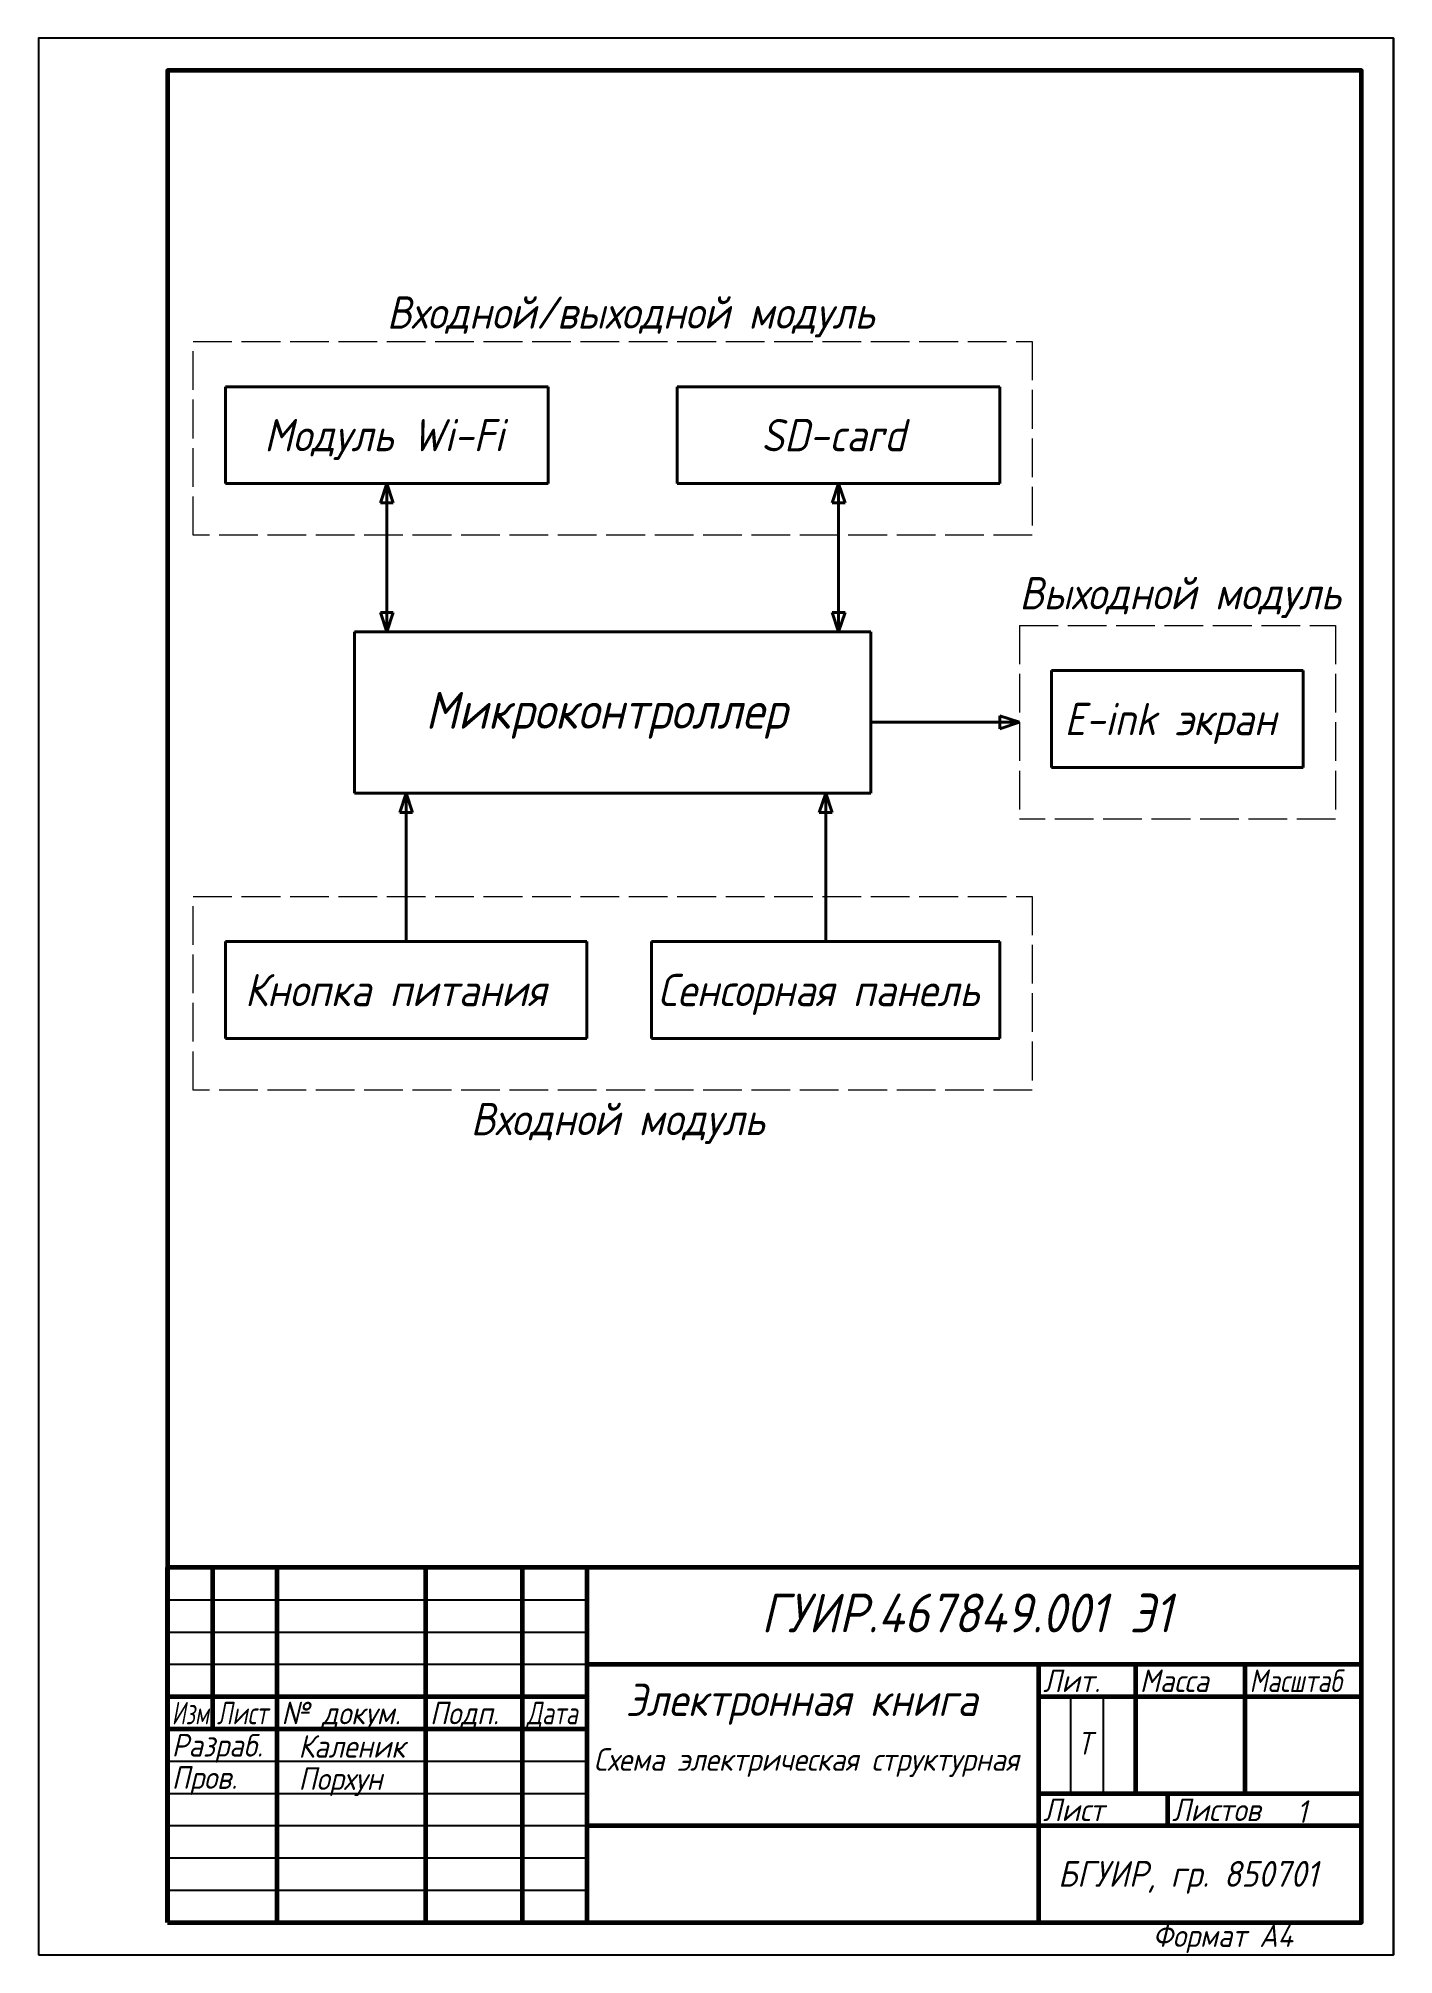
# Model space of a CAD drawing. Header units: millimetres. Extents: x 0 to 210, y 0 to 297.
import ezdxf

# ---------------------------------------------------------------- set-up
doc = ezdxf.new("R2010")
doc.units = ezdxf.units.MM
doc.header["$LTSCALE"] = 0.5
doc.linetypes.add('ACAD_ISO02W100', pattern=[15, 12, -3])
doc.layers.get('Defpoints').update_dxf_attribs({"color": 5})
doc.styles.get("Standard").update_dxf_attribs({"font": 'isocpeui.ttf', "width": 0.9})

msp = doc.modelspace()

# ---------------------------------------------------------------- linework, layer by layer
msp.add_line((210, 297), (210, 0))
at = {"linetype": 'ACAD_ISO02W100', "lineweight": 20}
for p, q in [((24, 220), (24, 250)), ((24, 250), (154, 250)), ((154, 250), (154, 220)), ((154, 220), (24, 220)), ((152, 206), (201, 206)), ((152, 206), (152, 176)), ((201, 206), (201, 176)), ((201, 176), (152, 176)), ((24, 134), (24, 164)), ((24, 164), (154, 164)), ((154, 164), (154, 134)), ((154, 134), (24, 134))]:
    msp.add_line(p, q, dxfattribs=at)
at = {"lineweight": 40}
for p, q in [((29, 243), (79, 243)), ((29, 228), (29, 243)), ((79, 243), (79, 228)), ((99, 243), (149, 243)), ((99, 228), (99, 243)), ((149, 243), (149, 228)), ((79, 228), (29, 228)), ((54, 228), (53, 225)), ((54, 228), (54, 205)), ((55, 225), (54, 228)), ((149, 228), (99, 228)), ((124, 228), (123, 225)), ((124, 228), (124, 205)), ((125, 225), (124, 228)), ((53, 225), (55, 225)), ((123, 225), (125, 225)), ((54, 205), (53, 208)), ((53, 208), (55, 208)), ((55, 208), (54, 205)), ((124, 205), (123, 208)), ((123, 208), (125, 208)), ((125, 208), (124, 205)), ((49, 180), (49, 205)), ((49, 205), (129, 205)), ((129, 205), (129, 180)), ((157, 199), (196, 199)), ((157, 184), (157, 199)), ((196, 199), (196, 184)), ((152, 191), (129, 191)), ((149, 190), (149, 192)), ((149, 192), (152, 191)), ((152, 191), (149, 190)), ((196, 184), (157, 184)), ((129, 180), (49, 180)), ((57, 180), (56, 177)), ((57, 180), (57, 157)), ((58, 177), (57, 180)), ((122, 180), (121, 177)), ((122, 180), (122, 157)), ((123, 177), (122, 180)), ((56, 177), (58, 177)), ((123, 177), (121, 177)), ((29, 157), (85, 157)), ((29, 142), (29, 157)), ((85, 157), (85, 142)), ((95, 157), (149, 157)), ((95, 142), (95, 157)), ((149, 157), (149, 142)), ((85, 142), (29, 142)), ((149, 142), (95, 142))]:
    msp.add_line(p, q, dxfattribs=at)
at = {"color": 7, "linetype": 'Continuous', "lineweight": 60}
for p, q in [((205, 60), (20, 60)), ((20, 5), (20, 60)), ((27, 60), (27, 35)), ((37, 5), (37, 60)), ((60, 60), (60, 5)), ((75, 5), (75, 60)), ((85, 60), (85, 5)), ((85, 45), (205, 45)), ((155, 5), (155, 45)), ((170, 45), (170, 25)), ((187, 25), (187, 45)), ((20, 40), (85, 40)), ((155, 40), (205, 40)), ((20, 35), (85, 35)), ((155, 25), (205, 25)), ((175, 20), (175, 25)), ((85, 20), (205, 20))]:
    msp.add_line(p, q, dxfattribs=at)
at = {"color": 7, "linetype": 'Continuous', "lineweight": -3}
for p, q in [((20, 55), (85, 55)), ((20, 50), (85, 50)), ((20, 45), (85, 45)), ((160, 25), (160, 40)), ((165, 40), (165, 25)), ((20, 30), (85, 30)), ((20, 25), (85, 25)), ((20, 20), (85, 20)), ((20, 15), (85, 15)), ((20, 10), (85, 10))]:
    msp.add_line(p, q, dxfattribs=at)
at = {"color": 7, "linetype": 'Continuous'}
msp.add_line((155, 45), (155, 40), dxfattribs=at)
at = {"color": 7, "linetype": 'Continuous', "lineweight": 60}
msp.add_lwpolyline([(20, 5), (205, 5), (205, 292), (20, 292)], close=True, dxfattribs=at)
at = {"layer": 'Defpoints'}
msp.add_lwpolyline([(0, 0), (210, 0), (210, 297), (0, 297)], close=True, dxfattribs=at)

# ---------------------------------------------------------------- texts
at = {"color": 7, "linetype": 'Continuous', "lineweight": -3}
for s, height, width, p in [('Входной/выходной модуль', 5, 0.9, (54, 252)), ('Модуль Wi-Fi', 5, 0.9, (35, 233)), ('SD-card', 5, 0.9, (112, 233)), ('Выходной модуль', 5, 0.9, (152, 208.5)), ('Микроконтроллер', 5.7, 0.9, (60, 190)), ('E-ink экран', 5, 0.9, (159, 189)), ('Кнопка питания', 5, 0.9, (32, 147)), ('Сенсорная панель', 5, 0.9, (96, 147)), ('Входной модуль', 5, 0.9, (67, 127)), ('ГУИР.467849.001 Э1', 6, 0.9, (112, 49.96)), ('Лит.', 3.5, 0.9, (155.67, 40.7)), ('Масса', 3.5, 0.9, (170.67, 40.7)), ('Масштаб', 3.5, 0.8, (187.67, 40.7)), ('Изм.', 3.5, 0.7, (20.67, 35.7)), ('Лист', 3.5, 0.75, (27.67, 35.7)), ('№ докум.', 3.5, 0.9, (37.67, 35.7)), ('Подп.', 3.5, 0.9, (60.67, 35.7)), ('Дата', 3.5, 0.75, (75.67, 35.7)), ('Разраб.', 3.5, 0.9, (20.67, 30.7)), ('Каленик', 3.5, 0.9, (40.31, 30.53)), ('Т', 3.5, 0.9, (161, 31)), ('Пров.', 3.5, 0.9, (20.67, 25.7)), ('Порхун', 3.5, 0.9, (40.31, 25.53)), ('Лист', 3.5, 0.9, (155.67, 20.7)), ('Листов', 3.5, 0.9, (175.67, 20.7)), ('1', 3.5, 0.9, (195, 20.43)), ('БГУИР, гр. 850701', 4, 0.9, (158, 10.52))]:
    msp.add_text(s, height=height, dxfattribs=dict(at, width=width)).set_placement(p)
at = {"color": 7, "linetype": 'Continuous', "lineweight": 70, "width": 0.9}
msp.add_text('Формат А4', height=3.5, dxfattribs=at).set_placement((172.66, 1.2))
at = {"lineweight": 40, "attachment_point": 1, "line_spacing_factor": 0.7}
for s, insert, char_height in [('Электронная книга', (91, 42), 5), ('\\pxqc;Схема электрическая структурная', (85, 32), 3.5)]:
    msp.add_mtext_dynamic_manual_height_columns(s, width=68, gutter_width=50, heights=[0], dxfattribs=dict(at, insert=insert, char_height=char_height))

doc.saveas('drawing.dxf')
